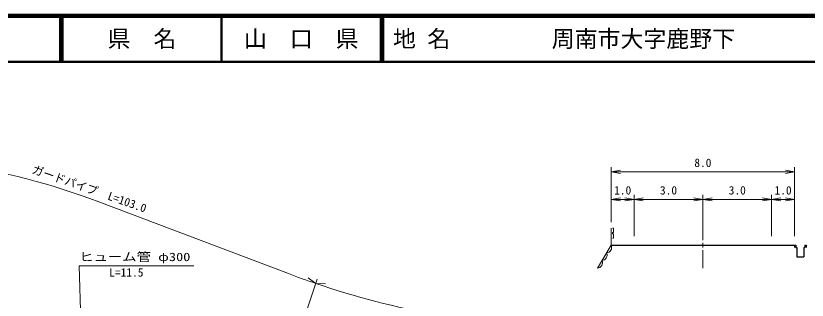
# Model space of a CAD drawing. Units: millimetres at full size, sheet at 1:1000, with parts at other scales. Extents: x 40000 to 680000, y 20000 to 380000.
# Drawn here: x 288098 to 460754, y 318021 to 380000 of the extents above; entities that cross this region are included whole.
import ezdxf
from ezdxf.enums import TextEntityAlignment as Align

# ---------------------------------------------------------------- set-up
doc = ezdxf.new("R2010")
doc.units = ezdxf.units.MM
doc.header["$LTSCALE"] = 1000
for name, color, linetype, lineweight in [('M-BGD', 7, 'Continuous', 25), ('M-BMK', 2, 'Continuous', 13), ('M-STR-HTXT', 7, 'Continuous', 13), ('M-TTL', 2, 'Continuous', 140), ('M-TTL-LINE', 7, 'Continuous', 50)]:
    doc.layers.add(name, color=color, linetype=linetype, lineweight=lineweight)
doc.layers.add('M-TTL-TXT', color=7, linetype='Continuous')
doc.styles.add('ＭＳ ゴシック', font='')
doc.styles.get('ＭＳ ゴシック').set_extended_font_data('MS Gothic')

# ---------------------------------------------------------------- blocks, each defined once
blk = doc.blocks.new('open_arrow')
at = {"color": 0, "linetype": 'Continuous', "lineweight": -2}
blk.add_lwpolyline([(7.5, 1.25), (0, 0), (7.5, -1.25)], dxfattribs=at)

msp = doc.modelspace()

# ---------------------------------------------------------------- linework, layer by layer
at = {"layer": 'M-BGD'}
for p, q in [((453000, 330000), (458000, 330000)), ((458000, 330000), (458000, 329500)), ((458000, 330000), (458250, 330000)), ((458250, 330000), (458250, 329500)), ((460250, 330000), (460250, 329500)), ((460250, 330000), (460500, 330000)), ((460500, 330000), (460500, 329500)), ((458250, 329500), (458500, 329500)), ((458500, 329500), (458500, 327500)), ((460000, 329500), (460000, 327500)), ((460000, 329500), (460250, 329500)), ((458500, 327500), (460000, 327500))]:
    msp.add_line(p, q, dxfattribs=at)
msp.add_lwpolyline([(418000, 330000), (423000, 330000), (438000, 330000), (453000, 330000)], dxfattribs=at)
at = {"layer": 'M-BMK'}
for p, q in [((438000, 335000), (438000, 331100)), ((438000, 330500), (438000, 329500)), ((438000, 328900), (438000, 325000))]:
    msp.add_line(p, q, dxfattribs=at)
at = {"layer": 'M-STR-HTXT'}
for p, q in [((418000, 335000), (418000, 347000)), ((418000, 346000), (458000, 346000)), ((458000, 332000), (458000, 347000)), ((423000, 332000), (423000, 341000)), ((438000, 332000), (438000, 341000)), ((453000, 332000), (453000, 341000)), ((306212, 339441), (347561, 323800)), ((418000, 340000), (423000, 340000)), ((423000, 340000), (438000, 340000)), ((438000, 340000), (453000, 340000)), ((453000, 340000), (458000, 340000)), ((418000, 330000), (418000, 333750)), ((418250, 333750), (418375, 333750)), ((418500, 333625), (418500, 332875)), ((418250, 331500), (418375, 331500)), ((418500, 332375), (418500, 331625)), ((415000, 325000), (418000, 330000)), ((353872, 322599), (350337, 312182)), ((353551, 321652), (351850, 322863)), ((353551, 321652), (355638, 321577))]:
    msp.add_line(p, q, dxfattribs=at)
msp.add_lwpolyline([(302295, 313475), (301948, 325484), (326948, 325484)], dxfattribs=at)
for centre, radius, start, end in [((250312, 191660), 158000, 69.28048, 93.13781), ((418375, 333625), 125, 0, 90), ((418375, 332625), 125, 90, 270), ((418375, 332875), 125, 270, 0), ((418375, 332375), 125, 0, 90), ((418375, 331625), 125, 270, 0), ((416905, 329524), 1194, 274.58499, 23.4875), ((415905, 327857), 1194, 274.58499, 23.4875), ((414905, 326191), 1194, 274.58499, 23.4875), ((413013, 496835), 185000, 249.28048, 251.25147), ((413013, 496835), 185000, 251.25147, 268.21223)]:
    msp.add_arc(centre, radius, start, end, dxfattribs=at)
at = {"layer": 'M-TTL'}
msp.add_line((680000, 380000), (40000, 380000), dxfattribs=at)
at = {"layer": 'M-TTL-LINE'}
for p, q in [((297750, 380000), (297750, 370000)), ((298250, 380000), (298250, 370000)), ((333000, 380000), (333000, 370000)), ((367750, 380000), (367750, 370000)), ((368250, 380000), (368250, 370000)), ((40000, 370000), (680000, 370000))]:
    msp.add_line(p, q, dxfattribs=at)

# ---------------------------------------------------------------- block references
at = {"layer": 'M-STR-HTXT', "xscale": 267, "yscale": 267}
for p in [(418000, 346000), (418000, 340000), (423000, 340000), (438000, 340000), (453000, 340000)]:
    msp.add_blockref('open_arrow', p, dxfattribs=at)
at = {"layer": 'M-STR-HTXT', "xscale": 267, "yscale": 267, "rotation": 180}
for p in [(458000, 346000), (423000, 340000), (438000, 340000), (453000, 340000), (458000, 340000)]:
    msp.add_blockref('open_arrow', p, dxfattribs=at)

# ---------------------------------------------------------------- texts
at = {"layer": 'M-STR-HTXT', "style": 'ＭＳ ゴシック'}
for s, p in [('8.0', (438000, 346500)), ('1.0', (420500, 340500)), ('3.0', (430500, 340500)), ('3.0', (445500, 340500)), ('1.0', (455500, 340500))]:
    msp.add_text(s, height=1833, dxfattribs=at).set_placement(p, align=Align.BOTTOM_CENTER)
msp.add_text('ガードパイプ\u3000L=103.0', height=1833, rotation=340.684, dxfattribs=at).set_placement((303652, 340915), align=Align.BOTTOM_CENTER)
at = {"layer": 'M-STR-HTXT', "style": 'ＭＳ ゴシック', "width": 1.25}
msp.add_text('ヒューム管 φ300', height=1833, dxfattribs=at).set_placement((301948, 325984), align=Align.BOTTOM_LEFT)
at = {"layer": 'M-STR-HTXT', "style": 'ＭＳ ゴシック'}
msp.add_text('L=11.5', height=1833, dxfattribs=at).set_placement((308467, 324984), align=Align.TOP_LEFT)
at = {"layer": 'M-TTL-TXT', "style": 'ＭＳ ゴシック'}
for s, p in [('県\u3000名', (315625, 375000)), ('山\u3000口\u3000県', (350375, 375000))]:
    msp.add_text(s, height=3666, dxfattribs=at).set_placement(p, align=Align.MIDDLE_CENTER)
for s, p in [('地 名', (370380, 375000)), ('周南市大字鹿野下', (405024, 375000))]:
    msp.add_text(s, height=3666, dxfattribs=at).set_placement(p, align=Align.MIDDLE_LEFT)

doc.saveas('drawing.dxf')
